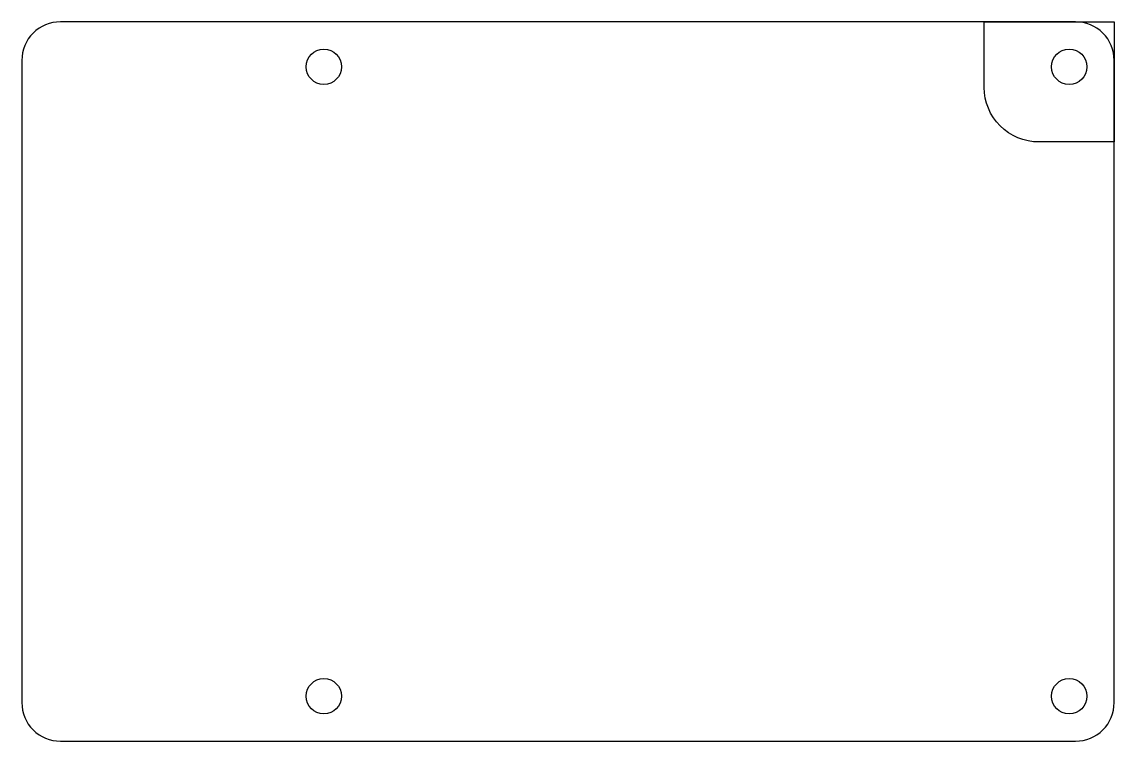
# Model space of a CAD drawing. Header units: millimetres. Extents: x -3 to 82, y -53 to 3.
import ezdxf

# ---------------------------------------------------------------- set-up
doc = ezdxf.new("R2010")
doc.units = ezdxf.units.MM
doc.layers.get('0').update_dxf_attribs({"linetype": 'CONTINUOUS'})

msp = doc.modelspace()

# ---------------------------------------------------------------- linework, layer by layer
for points in [[(82, -50), (82, 0, 0.414214), (79, 3), (0, 3, 0.414214), (-3, 0), (-3, -50, 0.414214), (0, -53), (79, -53, 0.414214)], [(82, -6.353), (76.136, -6.353, -0.414214), (71.886, -2.103), (71.886, 3), (82, 3)]]:
    msp.add_lwpolyline(points, format="xyb", close=True)
for centre in [(20.5, -0.5), (78.5, -0.5), (20.5, -49.5), (78.5, -49.5)]:
    msp.add_circle(centre, 1.375)

doc.saveas('drawing.dxf')
